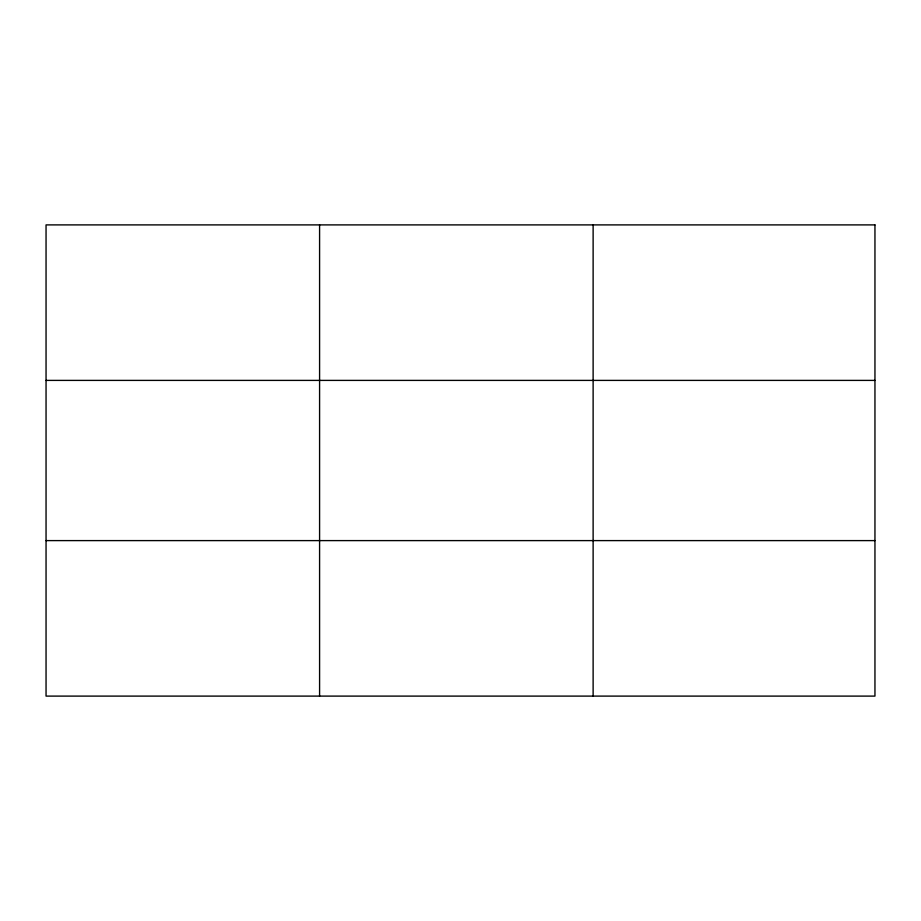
<?xml version="1.0" encoding="UTF-8"?>
<svg xmlns="http://www.w3.org/2000/svg" width="921" height="921" viewBox="0 0 921 921"><rect width="100%" height="100%" fill="white"/><g stroke="black" fill="none" stroke-linecap="round" stroke-linejoin="round"><path stroke-width="1.38" d="M593.124 696.103L593.124 224.897M46.05 380.396L874.95 380.396M46.05 540.604L874.95 540.604M319.587 224.897L319.587 696.103M874.95 224.897L874.95 696.103L46.05 696.103L46.05 224.897L874.95 224.897"/></g></svg>
